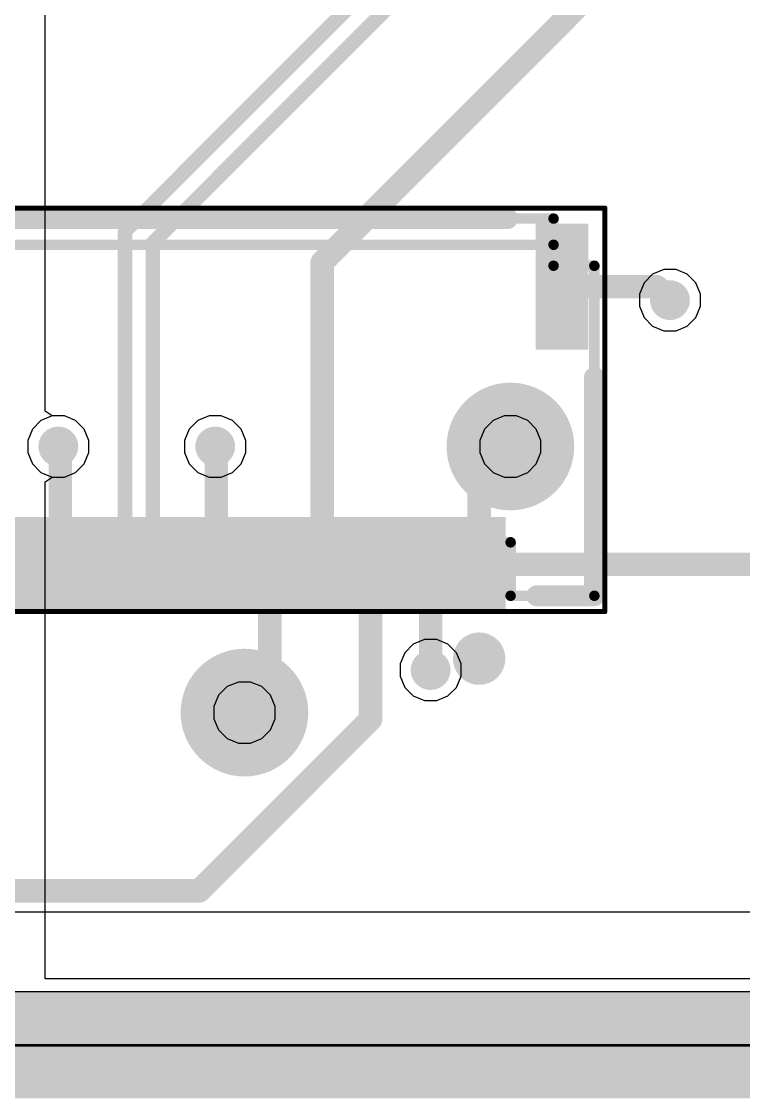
# Model space of a CAD drawing. Header units: inches. Extents: x -0.02 to 2.13, y -0.02 to 1.62.
# Drawn here: x 1.0162 to 1.2877, y -0.02 to 0.3847 of the extents above; entities that cross this region are included whole.
import ezdxf

# ---------------------------------------------------------------- set-up
doc = ezdxf.new("R2010")
doc.units = ezdxf.units.IN
doc.header["$MEASUREMENT"] = 0
for name, color, linetype in [('Bottom Layer', 5, 'Continuous'), ('Bottom Solder', 6, 'Continuous'), ('BRD_Outline', 56, 'Continuous'), ('GND', 76, 'Continuous'), ('GND_2', 16, 'Continuous'), ('Mechanical 13', 56, 'Continuous'), ('Mechanical 15', 56, 'Continuous'), ('SIG_1', 16, 'Continuous'), ('SIG_2', 76, 'Continuous'), ('Top Layer', 1, 'Continuous'), ('Top Overlay', 2, 'Continuous'), ('Top Paste', 8, 'Continuous'), ('Top Solder', 216, 'Continuous'), ('Via Holes', 16, 'Continuous')]:
    doc.layers.add(name, color=color, linetype=linetype)

# ---------------------------------------------------------------- blocks, each defined once
blk = doc.blocks.new('32POS_0_5MM_PITCH_9')
at = {"layer": 'Top Layer'}
for points in [[(-0.31102, 0.06594), (-0.29921, 0.06594), (-0.29921, 0.03839), (-0.31102, 0.03839)], [(-0.29134, 0.06594), (-0.27953, 0.06594), (-0.27953, 0.03839), (-0.29134, 0.03839)], [(-0.27165, 0.06594), (-0.25984, 0.06594), (-0.25984, 0.03839), (-0.27165, 0.03839)], [(-0.25197, 0.06594), (-0.24016, 0.06594), (-0.24016, 0.03839), (-0.25197, 0.03839)], [(-0.23228, 0.06594), (-0.22047, 0.06594), (-0.22047, 0.03839), (-0.23228, 0.03839)], [(-0.2126, 0.06594), (-0.20079, 0.06594), (-0.20079, 0.03839), (-0.2126, 0.03839)], [(-0.19291, 0.06594), (-0.1811, 0.06594), (-0.1811, 0.03839), (-0.19291, 0.03839)], [(-0.17323, 0.06594), (-0.16142, 0.06594), (-0.16142, 0.03839), (-0.17323, 0.03839)], [(-0.15354, 0.06594), (-0.14173, 0.06594), (-0.14173, 0.03839), (-0.15354, 0.03839)], [(-0.13386, 0.06594), (-0.12205, 0.06594), (-0.12205, 0.03839), (-0.13386, 0.03839)], [(-0.11417, 0.06594), (-0.10236, 0.06594), (-0.10236, 0.03839), (-0.11417, 0.03839)], [(-0.09449, 0.06594), (-0.08268, 0.06594), (-0.08268, 0.03839), (-0.09449, 0.03839)], [(-0.0748, 0.06594), (-0.06299, 0.06594), (-0.06299, 0.03839), (-0.0748, 0.03839)], [(-0.05512, 0.06594), (-0.04331, 0.06594), (-0.04331, 0.03839), (-0.05512, 0.03839)], [(-0.03543, 0.06595), (-0.02362, 0.06595), (-0.02362, 0.03839), (-0.03543, 0.03839)], [(-0.01575, 0.06595), (-0.00394, 0.06595), (-0.00394, 0.03839), (-0.01575, 0.03839)], [(0.00394, 0.06594), (0.01575, 0.06594), (0.01575, 0.03839), (0.00394, 0.03839)], [(0.02362, 0.06594), (0.03543, 0.06594), (0.03543, 0.03839), (0.02362, 0.03839)], [(0.04331, 0.06594), (0.05512, 0.06594), (0.05512, 0.03839), (0.04331, 0.03839)], [(0.06299, 0.06594), (0.0748, 0.06594), (0.0748, 0.03839), (0.06299, 0.03839)], [(0.08268, 0.06594), (0.09449, 0.06594), (0.09449, 0.03839), (0.08268, 0.03839)], [(0.10236, 0.06594), (0.11417, 0.06594), (0.11417, 0.03839), (0.10236, 0.03839)], [(0.12205, 0.06594), (0.13386, 0.06594), (0.13386, 0.03839), (0.12205, 0.03839)], [(0.14173, 0.06594), (0.15354, 0.06594), (0.15354, 0.03839), (0.14173, 0.03839)], [(0.16142, 0.06594), (0.17323, 0.06594), (0.17323, 0.03839), (0.16142, 0.03839)], [(0.1811, 0.06594), (0.19291, 0.06594), (0.19291, 0.03839), (0.1811, 0.03839)], [(0.20079, 0.06594), (0.2126, 0.06594), (0.2126, 0.03839), (0.20079, 0.03839)], [(0.22047, 0.06594), (0.23228, 0.06594), (0.23228, 0.03839), (0.22047, 0.03839)], [(0.24016, 0.06594), (0.25197, 0.06594), (0.25197, 0.03839), (0.24016, 0.03839)], [(0.25984, 0.06594), (0.27165, 0.06594), (0.27165, 0.03839), (0.25984, 0.03839)], [(0.27953, 0.06594), (0.29134, 0.06594), (0.29134, 0.03839), (0.27953, 0.03839)], [(0.29921, 0.06594), (0.31102, 0.06594), (0.31102, 0.03839), (0.29921, 0.03839)], [(-0.34213, -0.03248), (-0.33031, -0.03248), (-0.33031, -0.07185), (-0.34213, -0.07185)], [(0.33031, -0.03248), (0.34213, -0.03248), (0.34213, -0.07185), (0.33031, -0.07185)]]:
    blk.add_hatch(color=1, dxfattribs=at).paths.add_polyline_path(points)
at = {"layer": 'Top Paste'}
for points in [[(-0.31102, 0.06594), (-0.29921, 0.06594), (-0.29921, 0.03839), (-0.31102, 0.03839)], [(-0.29134, 0.06594), (-0.27953, 0.06594), (-0.27953, 0.03839), (-0.29134, 0.03839)], [(-0.27165, 0.06594), (-0.25984, 0.06594), (-0.25984, 0.03839), (-0.27165, 0.03839)], [(-0.25197, 0.06594), (-0.24016, 0.06594), (-0.24016, 0.03839), (-0.25197, 0.03839)], [(-0.23228, 0.06594), (-0.22047, 0.06594), (-0.22047, 0.03839), (-0.23228, 0.03839)], [(-0.2126, 0.06594), (-0.20079, 0.06594), (-0.20079, 0.03839), (-0.2126, 0.03839)], [(-0.19291, 0.06594), (-0.1811, 0.06594), (-0.1811, 0.03839), (-0.19291, 0.03839)], [(-0.17323, 0.06594), (-0.16142, 0.06594), (-0.16142, 0.03839), (-0.17323, 0.03839)], [(-0.15354, 0.06594), (-0.14173, 0.06594), (-0.14173, 0.03839), (-0.15354, 0.03839)], [(-0.13386, 0.06594), (-0.12205, 0.06594), (-0.12205, 0.03839), (-0.13386, 0.03839)], [(-0.11417, 0.06594), (-0.10236, 0.06594), (-0.10236, 0.03839), (-0.11417, 0.03839)], [(-0.09449, 0.06594), (-0.08268, 0.06594), (-0.08268, 0.03839), (-0.09449, 0.03839)], [(-0.0748, 0.06594), (-0.06299, 0.06594), (-0.06299, 0.03839), (-0.0748, 0.03839)], [(-0.05512, 0.06594), (-0.04331, 0.06594), (-0.04331, 0.03839), (-0.05512, 0.03839)], [(-0.03543, 0.06595), (-0.02362, 0.06595), (-0.02362, 0.03839), (-0.03543, 0.03839)], [(-0.01575, 0.06595), (-0.00394, 0.06595), (-0.00394, 0.03839), (-0.01575, 0.03839)], [(0.00394, 0.06594), (0.01575, 0.06594), (0.01575, 0.03839), (0.00394, 0.03839)], [(0.02362, 0.06594), (0.03543, 0.06594), (0.03543, 0.03839), (0.02362, 0.03839)], [(0.04331, 0.06594), (0.05512, 0.06594), (0.05512, 0.03839), (0.04331, 0.03839)], [(0.06299, 0.06594), (0.0748, 0.06594), (0.0748, 0.03839), (0.06299, 0.03839)], [(0.08268, 0.06594), (0.09449, 0.06594), (0.09449, 0.03839), (0.08268, 0.03839)], [(0.10236, 0.06594), (0.11417, 0.06594), (0.11417, 0.03839), (0.10236, 0.03839)], [(0.12205, 0.06594), (0.13386, 0.06594), (0.13386, 0.03839), (0.12205, 0.03839)], [(0.14173, 0.06594), (0.15354, 0.06594), (0.15354, 0.03839), (0.14173, 0.03839)], [(0.16142, 0.06594), (0.17323, 0.06594), (0.17323, 0.03839), (0.16142, 0.03839)], [(0.1811, 0.06594), (0.19291, 0.06594), (0.19291, 0.03839), (0.1811, 0.03839)], [(0.20079, 0.06594), (0.2126, 0.06594), (0.2126, 0.03839), (0.20079, 0.03839)], [(0.22047, 0.06594), (0.23228, 0.06594), (0.23228, 0.03839), (0.22047, 0.03839)], [(0.24016, 0.06594), (0.25197, 0.06594), (0.25197, 0.03839), (0.24016, 0.03839)], [(0.25984, 0.06594), (0.27165, 0.06594), (0.27165, 0.03839), (0.25984, 0.03839)], [(0.27953, 0.06594), (0.29134, 0.06594), (0.29134, 0.03839), (0.27953, 0.03839)], [(0.29921, 0.06594), (0.31102, 0.06594), (0.31102, 0.03839), (0.29921, 0.03839)], [(-0.34213, -0.03248), (-0.33031, -0.03248), (-0.33031, -0.07185), (-0.34213, -0.07185)], [(0.33031, -0.03248), (0.34213, -0.03248), (0.34213, -0.07185), (0.33031, -0.07185)]]:
    blk.add_hatch(color=8, dxfattribs=at).paths.add_polyline_path(points)
at = {"layer": 'Top Solder'}
for points in [[(-0.31502, 0.06994), (-0.29521, 0.06994), (-0.29521, 0.03439), (-0.31502, 0.03439)], [(-0.29534, 0.06994), (-0.27553, 0.06994), (-0.27553, 0.03439), (-0.29534, 0.03439)], [(-0.27565, 0.06994), (-0.25584, 0.06994), (-0.25584, 0.03439), (-0.27565, 0.03439)], [(-0.25597, 0.06994), (-0.23616, 0.06994), (-0.23616, 0.03439), (-0.25597, 0.03439)], [(-0.23628, 0.06994), (-0.21647, 0.06994), (-0.21647, 0.03439), (-0.23628, 0.03439)], [(-0.2166, 0.06994), (-0.19679, 0.06994), (-0.19679, 0.03439), (-0.2166, 0.03439)], [(-0.19691, 0.06994), (-0.1771, 0.06994), (-0.1771, 0.03439), (-0.19691, 0.03439)], [(-0.17723, 0.06994), (-0.15742, 0.06994), (-0.15742, 0.03439), (-0.17723, 0.03439)], [(-0.15754, 0.06994), (-0.13773, 0.06994), (-0.13773, 0.03439), (-0.15754, 0.03439)], [(-0.13786, 0.06994), (-0.11805, 0.06994), (-0.11805, 0.03439), (-0.13786, 0.03439)], [(-0.11817, 0.06994), (-0.09836, 0.06994), (-0.09836, 0.03439), (-0.11817, 0.03439)], [(-0.09849, 0.06994), (-0.07868, 0.06994), (-0.07868, 0.03439), (-0.09849, 0.03439)], [(-0.0788, 0.06994), (-0.05899, 0.06994), (-0.05899, 0.03439), (-0.0788, 0.03439)], [(-0.05912, 0.06994), (-0.03931, 0.06994), (-0.03931, 0.03439), (-0.05912, 0.03439)], [(-0.03943, 0.06995), (-0.01962, 0.06995), (-0.01962, 0.03439), (-0.03943, 0.03439)], [(-0.01975, 0.06995), (0.00006, 0.06995), (0.00006, 0.03439), (-0.01975, 0.03439)], [(-0.00006, 0.06994), (0.01975, 0.06994), (0.01975, 0.03439), (-0.00006, 0.03439)], [(0.01962, 0.06994), (0.03943, 0.06994), (0.03943, 0.03439), (0.01962, 0.03439)], [(0.03931, 0.06994), (0.05912, 0.06994), (0.05912, 0.03439), (0.03931, 0.03439)], [(0.05899, 0.06994), (0.0788, 0.06994), (0.0788, 0.03439), (0.05899, 0.03439)], [(0.07868, 0.06994), (0.09849, 0.06994), (0.09849, 0.03439), (0.07868, 0.03439)], [(0.09836, 0.06994), (0.11817, 0.06994), (0.11817, 0.03439), (0.09836, 0.03439)], [(0.11805, 0.06994), (0.13786, 0.06994), (0.13786, 0.03439), (0.11805, 0.03439)], [(0.13773, 0.06994), (0.15754, 0.06994), (0.15754, 0.03439), (0.13773, 0.03439)], [(0.15742, 0.06994), (0.17723, 0.06994), (0.17723, 0.03439), (0.15742, 0.03439)], [(0.1771, 0.06994), (0.19691, 0.06994), (0.19691, 0.03439), (0.1771, 0.03439)], [(0.19679, 0.06994), (0.2166, 0.06994), (0.2166, 0.03439), (0.19679, 0.03439)], [(0.21647, 0.06994), (0.23628, 0.06994), (0.23628, 0.03439), (0.21647, 0.03439)], [(0.23616, 0.06994), (0.25597, 0.06994), (0.25597, 0.03439), (0.23616, 0.03439)], [(0.25584, 0.06994), (0.27565, 0.06994), (0.27565, 0.03439), (0.25584, 0.03439)], [(0.27553, 0.06994), (0.29534, 0.06994), (0.29534, 0.03439), (0.27553, 0.03439)], [(0.29521, 0.06994), (0.31502, 0.06994), (0.31502, 0.03439), (0.29521, 0.03439)], [(-0.34613, -0.02848), (-0.32631, -0.02848), (-0.32631, -0.07585), (-0.34613, -0.07585)], [(0.32631, -0.02848), (0.34613, -0.02848), (0.34613, -0.07585), (0.32631, -0.07585)]]:
    blk.add_hatch(color=216, dxfattribs=at).paths.add_polyline_path(points)
at = {"layer": 'Mechanical 13'}
for points in [[(-0.34844, 0.06397, 0.00394, 0.00394, 0), (-0.34844, -0.06003, 0.00394, 0.00394, 0)], [(-0.31694, 0.06397, 0.00394, 0.00394, 0), (-0.34844, 0.06397, 0.00394, 0.00394, 0)], [(-0.31694, 0.06397, 0.00394, 0.00394, 0), (-0.31694, 0.04389, 0.00394, 0.00394, 0)], [(0.34842, 0.06397, 0.00394, 0.00394, 0), (0.31692, 0.06397, 0.00394, 0.00394, 0)], [(0.31692, 0.06397, 0.00394, 0.00394, 0), (0.31692, 0.04389, 0.00394, 0.00394, 0)], [(0.34842, 0.06397, 0.00394, 0.00394, 0), (0.34842, -0.06005, 0.00394, 0.00394, 0)], [(0.31692, 0.04389, 0.00394, 0.00394, 0), (-0.31694, 0.04389, 0.00394, 0.00394, 0)], [(-0.33308, -0.06005, 0.00394, 0.00394, 0), (-0.34844, -0.06005, 0.00394, 0.00394, 0)], [(-0.33308, -0.06005, 0.00394, 0.00394, 0), (-0.33308, -0.07777, 0.00394, 0.00394, 0)], [(0.33306, -0.06005, 0.00394, 0.00394, 0), (0.33306, -0.07777, 0.00394, 0.00394, 0)], [(0.34842, -0.06005, 0.00394, 0.00394, 0), (0.33306, -0.06005, 0.00394, 0.00394, 0)], [(0.33306, -0.06792, 0.00394, 0.00394, 0), (-0.33308, -0.06792, 0.00394, 0.00394, 0)], [(0.33306, -0.07777, 0.00394, 0.00394, 0), (-0.33308, -0.07777, 0.00394, 0.00394, 0)]]:
    blk.add_lwpolyline(points, format="xyseb", dxfattribs=at)
for points in [[(-0.34942, 0.06397, 0.00197, 0.00197, 1), (-0.34745, 0.06397, 0.00197, 0.00197, 1)], [(-0.34942, 0.06397, 0.00197, 0.00197, 1), (-0.34745, 0.06397, 0.00197, 0.00197, 1)], [(-0.31792, 0.06397, 0.00197, 0.00197, 1), (-0.31595, 0.06397, 0.00197, 0.00197, 1)], [(-0.31792, 0.06397, 0.00197, 0.00197, 1), (-0.31595, 0.06397, 0.00197, 0.00197, 1)], [(0.31593, 0.06397, 0.00197, 0.00197, 1), (0.3179, 0.06397, 0.00197, 0.00197, 1)], [(0.31593, 0.06397, 0.00197, 0.00197, 1), (0.3179, 0.06397, 0.00197, 0.00197, 1)], [(0.34743, 0.06397, 0.00197, 0.00197, 1), (0.3494, 0.06397, 0.00197, 0.00197, 1)], [(0.34743, 0.06397, 0.00197, 0.00197, 1), (0.3494, 0.06397, 0.00197, 0.00197, 1)], [(-0.31792, 0.04389, 0.00197, 0.00197, 1), (-0.31595, 0.04389, 0.00197, 0.00197, 1)], [(-0.31792, 0.04389, 0.00197, 0.00197, 1), (-0.31595, 0.04389, 0.00197, 0.00197, 1)], [(0.31593, 0.04389, 0.00197, 0.00197, 1), (0.3179, 0.04389, 0.00197, 0.00197, 1)], [(0.31593, 0.04389, 0.00197, 0.00197, 1), (0.3179, 0.04389, 0.00197, 0.00197, 1)], [(-0.34942, -0.06003, 0.00197, 0.00197, 1), (-0.34745, -0.06003, 0.00197, 0.00197, 1)], [(-0.34942, -0.06005, 0.00197, 0.00197, 1), (-0.34745, -0.06005, 0.00197, 0.00197, 1)], [(-0.33407, -0.06005, 0.00197, 0.00197, 1), (-0.3321, -0.06005, 0.00197, 0.00197, 1)], [(-0.33407, -0.06005, 0.00197, 0.00197, 1), (-0.3321, -0.06005, 0.00197, 0.00197, 1)], [(0.33208, -0.06005, 0.00197, 0.00197, 1), (0.33405, -0.06005, 0.00197, 0.00197, 1)], [(0.33208, -0.06005, 0.00197, 0.00197, 1), (0.33405, -0.06005, 0.00197, 0.00197, 1)], [(0.34743, -0.06005, 0.00197, 0.00197, 1), (0.3494, -0.06005, 0.00197, 0.00197, 1)], [(0.34743, -0.06005, 0.00197, 0.00197, 1), (0.3494, -0.06005, 0.00197, 0.00197, 1)], [(-0.33407, -0.06792, 0.00197, 0.00197, 1), (-0.3321, -0.06792, 0.00197, 0.00197, 1)], [(0.33208, -0.06792, 0.00197, 0.00197, 1), (0.33405, -0.06792, 0.00197, 0.00197, 1)], [(-0.33407, -0.07777, 0.00197, 0.00197, 1), (-0.3321, -0.07777, 0.00197, 0.00197, 1)], [(-0.33407, -0.07777, 0.00197, 0.00197, 1), (-0.3321, -0.07777, 0.00197, 0.00197, 1)], [(0.33208, -0.07777, 0.00197, 0.00197, 1), (0.33405, -0.07777, 0.00197, 0.00197, 1)], [(0.33208, -0.07777, 0.00197, 0.00197, 1), (0.33405, -0.07777, 0.00197, 0.00197, 1)]]:
    blk.add_lwpolyline(points, format="xyseb", close=True, dxfattribs=at)
at = {"layer": 'Mechanical 15'}
for points in [[(-0.35237, 0.06988, 0.00197, 0.00197, 0), (-0.35237, -0.08169, 0.00197, 0.00197, 0)], [(0.35235, 0.06988, 0.00197, 0.00197, 0), (-0.35237, 0.06988, 0.00197, 0.00197, 0)], [(0.35235, 0.06988, 0.00197, 0.00197, 0), (0.35235, -0.08169, 0.00197, 0.00197, 0)], [(0, 0.01969, 0.00394, 0.00394, 0), (0, -0.01969, 0.00394, 0.00394, 0)], [(0.01968, 0, 0.00394, 0.00394, 0), (-0.01969, 0, 0.00394, 0.00394, 0)], [(0.35235, -0.0817, 0.00197, 0.00197, 0), (-0.35237, -0.0817, 0.00197, 0.00197, 0)]]:
    blk.add_lwpolyline(points, format="xyseb", dxfattribs=at)
for points in [[(-0.35287, 0.06988, 0.000984, 0.000984, 1), (-0.35188, 0.06988, 0.000984, 0.000984, 1)], [(-0.35287, 0.06988, 0.000984, 0.000984, 1), (-0.35188, 0.06988, 0.000984, 0.000984, 1)], [(0.35186, 0.06988, 0.000984, 0.000984, 1), (0.35285, 0.06988, 0.000984, 0.000984, 1)], [(0.35186, 0.06988, 0.000984, 0.000984, 1), (0.35285, 0.06988, 0.000984, 0.000984, 1)], [(-0.00098, 0.01969, 0.00197, 0.00197, 1), (0.00098, 0.01969, 0.00197, 0.00197, 1)], [(-0.02067, 0, 0.00197, 0.00197, 1), (-0.0187, 0, 0.00197, 0.00197, 1)], [(0.0187, 0, 0.00197, 0.00197, 1), (0.02067, 0, 0.00197, 0.00197, 1)], [(-0.00098, -0.01969, 0.00197, 0.00197, 1), (0.00098, -0.01969, 0.00197, 0.00197, 1)], [(-0.35287, -0.08169, 0.000984, 0.000984, 1), (-0.35188, -0.08169, 0.000984, 0.000984, 1)], [(-0.35287, -0.0817, 0.000984, 0.000984, 1), (-0.35188, -0.0817, 0.000984, 0.000984, 1)], [(0.35186, -0.08169, 0.000984, 0.000984, 1), (0.35285, -0.08169, 0.000984, 0.000984, 1)], [(0.35186, -0.0817, 0.000984, 0.000984, 1), (0.35285, -0.0817, 0.000984, 0.000984, 1)]]:
    blk.add_lwpolyline(points, format="xyseb", close=True, dxfattribs=at)
at = {"layer": 'Top Overlay'}
for points in [[(-0.3002, 0.0876, 0.00984, 0.00984, 1), (-0.31004, 0.0876, 0.00984, 0.00984, 1)], [(-0.3125, 0.0876, 0.00492, 0.00492, 1), (-0.30758, 0.0876, 0.00492, 0.00492, 1)], [(-0.30266, 0.0876, 0.00492, 0.00492, 1), (-0.29774, 0.0876, 0.00492, 0.00492, 1)], [(-0.3504, 0.06397, 0.00394, 0.00394, 1), (-0.34647, 0.06397, 0.00394, 0.00394, 1)], [(-0.3504, 0.06397, 0.00394, 0.00394, 1), (-0.34647, 0.06397, 0.00394, 0.00394, 1)], [(-0.32874, 0.06397, 0.00394, 0.00394, 1), (-0.3248, 0.06397, 0.00394, 0.00394, 1)], [(0.3248, 0.06397, 0.00394, 0.00394, 1), (0.32874, 0.06397, 0.00394, 0.00394, 1)], [(0.34645, 0.06397, 0.00394, 0.00394, 1), (0.35038, 0.06397, 0.00394, 0.00394, 1)], [(0.34645, 0.06397, 0.00394, 0.00394, 1), (0.35038, 0.06397, 0.00394, 0.00394, 1)], [(-0.3504, -0.01805, 0.00394, 0.00394, 1), (-0.34647, -0.01805, 0.00394, 0.00394, 1)], [(0.34645, -0.01804, 0.00394, 0.00394, 1), (0.35038, -0.01804, 0.00394, 0.00394, 1)], [(-0.31769, -0.07776, 0.00394, 0.00394, 1), (-0.31375, -0.07776, 0.00394, 0.00394, 1)], [(0.31375, -0.07776, 0.00394, 0.00394, 1), (0.31768, -0.07776, 0.00394, 0.00394, 1)]]:
    blk.add_lwpolyline(points, format="xyseb", close=True, dxfattribs=at)
for points in [[(-0.32677, 0.06397, 0.00787, 0.00787, 0), (-0.34844, 0.06397, 0.00787, 0.00787, 0)], [(-0.34844, 0.06397, 0.00787, 0.00787, 0), (-0.34844, -0.01805, 0.00787, 0.00787, 0)], [(0.34842, 0.06397, 0.00787, 0.00787, 0), (0.32677, 0.06397, 0.00787, 0.00787, 0)], [(0.34842, 0.06397, 0.00787, 0.00787, 0), (0.34842, -0.01804, 0.00787, 0.00787, 0)], [(0.31572, -0.07776, 0.00787, 0.00787, 0), (-0.31572, -0.07776, 0.00787, 0.00787, 0)]]:
    blk.add_lwpolyline(points, format="xyseb", dxfattribs=at)

msp = doc.modelspace()

# ---------------------------------------------------------------- hatches: boundary and pattern name
at = {"layer": 'Bottom Layer'}
h = msp.add_hatch(color=5, dxfattribs=at)
edge = h.paths.add_edge_path()
edge.add_arc((1.26, 0.28), 0.0075, 0, 360)
h = msp.add_hatch(color=5, dxfattribs=at)
edge = h.paths.add_edge_path()
edge.add_arc((1.03, 0.225), 0.0075, 0, 360)
h = msp.add_hatch(color=5, dxfattribs=at)
edge = h.paths.add_edge_path()
edge.add_arc((1.089, 0.225), 0.0075, 0, 360)
h = msp.add_hatch(color=5, dxfattribs=at)
edge = h.paths.add_edge_path()
edge.add_arc((1.2, 0.225), 0.0075, 0, 360)
h = msp.add_hatch(color=5, dxfattribs=at)
edge = h.paths.add_edge_path()
edge.add_arc((1.17, 0.141), 0.0075, 0, 360)
h = msp.add_hatch(color=5, dxfattribs=at)
edge = h.paths.add_edge_path()
edge.add_arc((1.1, 0.125), 0.0075, 0, 360)
at = {"layer": 'Bottom Solder'}
h = msp.add_hatch(color=6, dxfattribs=at)
edge = h.paths.add_edge_path()
edge.add_arc((1.26, 0.28), 0.004, 0, 360)
h = msp.add_hatch(color=6, dxfattribs=at)
edge = h.paths.add_edge_path()
edge.add_arc((1.03, 0.225), 0.004, 0, 360)
h = msp.add_hatch(color=6, dxfattribs=at)
edge = h.paths.add_edge_path()
edge.add_arc((1.089, 0.225), 0.004, 0, 360)
h = msp.add_hatch(color=6, dxfattribs=at)
edge = h.paths.add_edge_path()
edge.add_arc((1.2, 0.225), 0.004, 0, 360)
h = msp.add_hatch(color=6, dxfattribs=at)
edge = h.paths.add_edge_path()
edge.add_arc((1.17, 0.141), 0.004, 0, 360)
h = msp.add_hatch(color=6, dxfattribs=at)
edge = h.paths.add_edge_path()
edge.add_arc((1.1, 0.125), 0.004, 0, 360)
at = {"layer": 'GND'}
h = msp.add_hatch(color=76, dxfattribs=at)
edge = h.paths.add_edge_path()
edge.add_arc((1.2, 0.225), 0.024, 0, 360)
h = msp.add_hatch(color=76, dxfattribs=at)
edge = h.paths.add_edge_path()
edge.add_arc((1.1, 0.125), 0.024, 0, 360)
at = {"layer": 'GND_2'}
h = msp.add_hatch(color=16, dxfattribs=at)
edge = h.paths.add_edge_path()
edge.add_arc((1.2, 0.225), 0.024, 0, 360)
h = msp.add_hatch(color=16, dxfattribs=at)
edge = h.paths.add_edge_path()
edge.add_arc((1.1, 0.125), 0.024, 0, 360)
at = {"layer": 'SIG_1'}
h = msp.add_hatch(color=16, dxfattribs=at)
edge = h.paths.add_edge_path()
edge.add_arc((1.26, 0.28), 0.0075, 0, 360)
h = msp.add_hatch(color=16, dxfattribs=at)
edge = h.paths.add_edge_path()
edge.add_arc((1.03, 0.225), 0.0075, 0, 360)
h = msp.add_hatch(color=16, dxfattribs=at)
edge = h.paths.add_edge_path()
edge.add_arc((1.089, 0.225), 0.0075, 0, 360)
h = msp.add_hatch(color=16, dxfattribs=at)
edge = h.paths.add_edge_path()
edge.add_arc((1.2, 0.225), 0.0075, 0, 360)
h = msp.add_hatch(color=16, dxfattribs=at)
edge = h.paths.add_edge_path()
edge.add_arc((1.17, 0.141), 0.0075, 0, 360)
h = msp.add_hatch(color=16, dxfattribs=at)
edge = h.paths.add_edge_path()
edge.add_arc((1.1, 0.125), 0.0075, 0, 360)
at = {"layer": 'SIG_2'}
h = msp.add_hatch(color=76, dxfattribs=at)
edge = h.paths.add_edge_path()
edge.add_arc((1.26, 0.28), 0.0075, 0, 360)
h = msp.add_hatch(color=76, dxfattribs=at)
edge = h.paths.add_edge_path()
edge.add_arc((1.03, 0.225), 0.0075, 0, 360)
h = msp.add_hatch(color=76, dxfattribs=at)
edge = h.paths.add_edge_path()
edge.add_arc((1.089, 0.225), 0.0075, 0, 360)
h = msp.add_hatch(color=76, dxfattribs=at)
edge = h.paths.add_edge_path()
edge.add_arc((1.2, 0.225), 0.0075, 0, 360)
h = msp.add_hatch(color=76, dxfattribs=at)
edge = h.paths.add_edge_path()
edge.add_arc((1.17, 0.141), 0.0075, 0, 360)
h = msp.add_hatch(color=76, dxfattribs=at)
edge = h.paths.add_edge_path()
edge.add_arc((1.1, 0.125), 0.0075, 0, 360)
at = {"layer": 'Top Layer'}
h = msp.add_hatch(color=1, dxfattribs=at)
edge = h.paths.add_edge_path()
edge.add_arc((1.26, 0.28), 0.0075, 0, 360)
h = msp.add_hatch(color=1, dxfattribs=at)
edge = h.paths.add_edge_path()
edge.add_arc((1.03, 0.225), 0.0075, 0, 360)
h = msp.add_hatch(color=1, dxfattribs=at)
edge = h.paths.add_edge_path()
edge.add_arc((1.089, 0.225), 0.0075, 0, 360)
h = msp.add_hatch(color=1, dxfattribs=at)
edge = h.paths.add_edge_path()
edge.add_arc((1.2, 0.225), 0.0075, 0, 360)
h = msp.add_hatch(color=1, dxfattribs=at)
edge = h.paths.add_edge_path()
edge.add_arc((1.17, 0.141), 0.0075, 0, 360)
h = msp.add_hatch(color=1, dxfattribs=at)
edge = h.paths.add_edge_path()
edge.add_arc((1.1, 0.125), 0.0075, 0, 360)
at = {"layer": 'Top Solder'}
h = msp.add_hatch(color=216, dxfattribs=at)
edge = h.paths.add_edge_path()
edge.add_arc((1.26, 0.28), 0.004, 0, 360)
h = msp.add_hatch(color=216, dxfattribs=at)
edge = h.paths.add_edge_path()
edge.add_arc((1.03, 0.225), 0.004, 0, 360)
h = msp.add_hatch(color=216, dxfattribs=at)
edge = h.paths.add_edge_path()
edge.add_arc((1.089, 0.225), 0.004, 0, 360)
h = msp.add_hatch(color=216, dxfattribs=at)
edge = h.paths.add_edge_path()
edge.add_arc((1.2, 0.225), 0.004, 0, 360)
h = msp.add_hatch(color=216, dxfattribs=at)
edge = h.paths.add_edge_path()
edge.add_arc((1.17, 0.141), 0.004, 0, 360)
h = msp.add_hatch(color=216, dxfattribs=at)
edge = h.paths.add_edge_path()
edge.add_arc((1.1, 0.125), 0.004, 0, 360)
at = {"layer": 'Via Holes'}
h = msp.add_hatch(color=7, dxfattribs=at)
edge = h.paths.add_edge_path()
edge.add_arc((1.26, 0.28), 0.004, 0, 360)
h = msp.add_hatch(color=7, dxfattribs=at)
edge = h.paths.add_edge_path()
edge.add_arc((1.03, 0.225), 0.004, 0, 360)
h = msp.add_hatch(color=7, dxfattribs=at)
edge = h.paths.add_edge_path()
edge.add_arc((1.089, 0.225), 0.004, 0, 360)
h = msp.add_hatch(color=7, dxfattribs=at)
edge = h.paths.add_edge_path()
edge.add_arc((1.2, 0.225), 0.004, 0, 360)
h = msp.add_hatch(color=7, dxfattribs=at)
edge = h.paths.add_edge_path()
edge.add_arc((1.17, 0.141), 0.004, 0, 360)
h = msp.add_hatch(color=7, dxfattribs=at)
edge = h.paths.add_edge_path()
edge.add_arc((1.1, 0.125), 0.004, 0, 360)

# ---------------------------------------------------------------- linework, layer by layer
at = {"layer": 'BRD_Outline'}
msp.add_lwpolyline([(0, 0, 0.001, 0.001, 0), (2.1, 0, 0.001, 0.001, 0)], format="xyseb", dxfattribs=at)
at = {"layer": 'GND'}
msp.add_line((2.0799, 0.0201), (0.0201, 0.0201), dxfattribs=at)
msp.add_lwpolyline([(0, 0, 0.04, 0.04, 0), (2.1, 0, 0.04, 0.04, 0)], format="xyseb", dxfattribs=at)
at = {"layer": 'GND_2'}
msp.add_line((2.0799, 0.0201), (0.0201, 0.0201), dxfattribs=at)
msp.add_lwpolyline([(0, 0, 0.04, 0.04, 0), (2.1, 0, 0.04, 0.04, 0)], format="xyseb", dxfattribs=at)
at = {"layer": 'SIG_1'}
for p, q in [((1.25771, 0.2915), (1.25349, 0.28975)), ((1.26229, 0.2915), (1.25771, 0.2915)), ((1.26651, 0.28975), (1.26229, 0.2915)), ((1.25349, 0.28975), (1.25025, 0.28651)), ((1.26975, 0.28651), (1.26651, 0.28975)), ((1.25025, 0.28651), (1.2485, 0.28229)), ((1.2715, 0.28229), (1.26975, 0.28651)), ((1.2485, 0.28229), (1.2485, 0.27771)), ((1.2715, 0.27771), (1.2715, 0.28229)), ((1.2485, 0.27771), (1.25025, 0.27349)), ((1.26975, 0.27349), (1.2715, 0.27771)), ((1.25025, 0.27349), (1.25349, 0.27025)), ((1.26651, 0.27025), (1.26975, 0.27349)), ((1.25349, 0.27025), (1.25771, 0.2685)), ((1.25771, 0.2685), (1.26229, 0.2685)), ((1.26229, 0.2685), (1.26651, 0.27025)), ((1.02349, 0.23475), (1.02025, 0.23151)), ((1.02771, 0.2365), (1.02349, 0.23475)), ((1.03229, 0.2365), (1.02771, 0.2365)), ((1.03651, 0.23475), (1.03229, 0.2365)), ((1.03975, 0.23151), (1.03651, 0.23475)), ((1.08249, 0.23475), (1.07925, 0.23151)), ((1.08671, 0.2365), (1.08249, 0.23475)), ((1.09129, 0.2365), (1.08671, 0.2365)), ((1.09551, 0.23475), (1.09129, 0.2365)), ((1.09875, 0.23151), (1.09551, 0.23475)), ((1.02025, 0.23151), (1.0185, 0.22729)), ((1.0415, 0.22729), (1.03975, 0.23151)), ((1.07925, 0.23151), (1.0775, 0.22729)), ((1.1005, 0.22729), (1.09875, 0.23151)), ((1.0185, 0.22729), (1.0185, 0.22271)), ((1.0415, 0.22271), (1.0415, 0.22729)), ((1.0775, 0.22729), (1.0775, 0.22271)), ((1.1005, 0.22271), (1.1005, 0.22729)), ((1.0185, 0.22271), (1.02025, 0.21849)), ((1.03975, 0.21849), (1.0415, 0.22271)), ((1.0775, 0.22271), (1.07925, 0.21849)), ((1.09875, 0.21849), (1.1005, 0.22271)), ((1.02025, 0.21849), (1.02349, 0.21525)), ((1.02349, 0.21525), (1.02771, 0.2135)), ((1.03229, 0.2135), (1.03651, 0.21525)), ((1.03651, 0.21525), (1.03975, 0.21849)), ((1.07925, 0.21849), (1.08249, 0.21525)), ((1.08249, 0.21525), (1.08671, 0.2135)), ((1.09129, 0.2135), (1.09551, 0.21525)), ((1.09551, 0.21525), (1.09875, 0.21849)), ((1.02771, 0.2135), (1.03229, 0.2135)), ((1.08671, 0.2135), (1.09129, 0.2135)), ((1.16349, 0.15075), (1.16025, 0.14751)), ((1.16771, 0.1525), (1.16349, 0.15075)), ((1.17229, 0.1525), (1.16771, 0.1525)), ((1.17651, 0.15075), (1.17229, 0.1525)), ((1.17975, 0.14751), (1.17651, 0.15075)), ((1.16025, 0.14751), (1.1585, 0.14329)), ((1.1815, 0.14329), (1.17975, 0.14751)), ((1.1585, 0.14329), (1.1585, 0.13871)), ((1.1815, 0.13871), (1.1815, 0.14329)), ((1.1585, 0.13871), (1.16025, 0.13449)), ((1.17975, 0.13449), (1.1815, 0.13871)), ((1.09349, 0.13475), (1.09025, 0.13151)), ((1.09771, 0.1365), (1.09349, 0.13475)), ((1.10229, 0.1365), (1.09771, 0.1365)), ((1.10651, 0.13475), (1.10229, 0.1365)), ((1.10975, 0.13151), (1.10651, 0.13475)), ((1.16025, 0.13449), (1.16349, 0.13125)), ((1.17651, 0.13125), (1.17975, 0.13449)), ((1.09025, 0.13151), (1.0885, 0.12729)), ((1.1115, 0.12729), (1.10975, 0.13151)), ((1.16349, 0.13125), (1.16771, 0.1295)), ((1.17229, 0.1295), (1.17651, 0.13125)), ((1.0885, 0.12729), (1.0885, 0.12271)), ((1.1115, 0.12271), (1.1115, 0.12729)), ((1.16771, 0.1295), (1.17229, 0.1295)), ((1.0885, 0.12271), (1.09025, 0.11849)), ((1.10975, 0.11849), (1.1115, 0.12271)), ((1.09025, 0.11849), (1.09349, 0.11525)), ((1.10651, 0.11525), (1.10975, 0.11849)), ((1.09349, 0.11525), (1.09771, 0.1135)), ((1.09771, 0.1135), (1.10229, 0.1135)), ((1.10229, 0.1135), (1.10651, 0.11525)), ((2.05, 0.05), (0.05, 0.05))]:
    msp.add_line(p, q, dxfattribs=at)
at = {"layer": 'SIG_2'}
for p, q in [((1.025, 0.23831), (1.025, 1.17169)), ((1.25771, 0.2915), (1.25349, 0.28975)), ((1.26229, 0.2915), (1.25771, 0.2915)), ((1.26651, 0.28975), (1.26229, 0.2915)), ((1.25349, 0.28975), (1.25025, 0.28651)), ((1.26975, 0.28651), (1.26651, 0.28975)), ((1.25025, 0.28651), (1.2485, 0.28229)), ((1.2715, 0.28229), (1.26975, 0.28651)), ((1.2485, 0.28229), (1.2485, 0.27771)), ((1.2715, 0.27771), (1.2715, 0.28229)), ((1.2485, 0.27771), (1.25025, 0.27349)), ((1.26975, 0.27349), (1.2715, 0.27771)), ((1.25025, 0.27349), (1.25349, 0.27025)), ((1.26651, 0.27025), (1.26975, 0.27349)), ((1.25349, 0.27025), (1.25771, 0.2685)), ((1.25771, 0.2685), (1.26229, 0.2685)), ((1.26229, 0.2685), (1.26651, 0.27025)), ((1.02771, 0.2365), (1.025, 0.23831)), ((1.03229, 0.2365), (1.02771, 0.2365)), ((1.03651, 0.23475), (1.03229, 0.2365)), ((1.03975, 0.23151), (1.03651, 0.23475)), ((1.08249, 0.23475), (1.07925, 0.23151)), ((1.08671, 0.2365), (1.08249, 0.23475)), ((1.09129, 0.2365), (1.08671, 0.2365)), ((1.09551, 0.23475), (1.09129, 0.2365)), ((1.09875, 0.23151), (1.09551, 0.23475)), ((1.19349, 0.23475), (1.19025, 0.23151)), ((1.19771, 0.2365), (1.19349, 0.23475)), ((1.20229, 0.2365), (1.19771, 0.2365)), ((1.20651, 0.23475), (1.20229, 0.2365)), ((1.20975, 0.23151), (1.20651, 0.23475)), ((1.0415, 0.22729), (1.03975, 0.23151)), ((1.07925, 0.23151), (1.0775, 0.22729)), ((1.1005, 0.22729), (1.09875, 0.23151)), ((1.19025, 0.23151), (1.1885, 0.22729)), ((1.2115, 0.22729), (1.20975, 0.23151)), ((1.0415, 0.22271), (1.0415, 0.22729)), ((1.0775, 0.22729), (1.0775, 0.22271)), ((1.1005, 0.22271), (1.1005, 0.22729)), ((1.1885, 0.22729), (1.1885, 0.22271)), ((1.2115, 0.22271), (1.2115, 0.22729)), ((1.03975, 0.21849), (1.0415, 0.22271)), ((1.0775, 0.22271), (1.07925, 0.21849)), ((1.09875, 0.21849), (1.1005, 0.22271)), ((1.1885, 0.22271), (1.19025, 0.21849)), ((1.20975, 0.21849), (1.2115, 0.22271)), ((1.03229, 0.2135), (1.03651, 0.21525)), ((1.03651, 0.21525), (1.03975, 0.21849)), ((1.07925, 0.21849), (1.08249, 0.21525)), ((1.08249, 0.21525), (1.08671, 0.2135)), ((1.09129, 0.2135), (1.09551, 0.21525)), ((1.09551, 0.21525), (1.09875, 0.21849)), ((1.19025, 0.21849), (1.19349, 0.21525)), ((1.19349, 0.21525), (1.19771, 0.2135)), ((1.20229, 0.2135), (1.20651, 0.21525)), ((1.20651, 0.21525), (1.20975, 0.21849)), ((1.025, 0.21169), (1.02771, 0.2135)), ((1.025, 0.025), (1.025, 0.21169)), ((1.02771, 0.2135), (1.03229, 0.2135)), ((1.08671, 0.2135), (1.09129, 0.2135)), ((1.19771, 0.2135), (1.20229, 0.2135)), ((1.16349, 0.15075), (1.16025, 0.14751)), ((1.16771, 0.1525), (1.16349, 0.15075)), ((1.17229, 0.1525), (1.16771, 0.1525)), ((1.17651, 0.15075), (1.17229, 0.1525)), ((1.17975, 0.14751), (1.17651, 0.15075)), ((1.16025, 0.14751), (1.1585, 0.14329)), ((1.1815, 0.14329), (1.17975, 0.14751)), ((1.1585, 0.14329), (1.1585, 0.13871)), ((1.1815, 0.13871), (1.1815, 0.14329)), ((1.1585, 0.13871), (1.16025, 0.13449)), ((1.17975, 0.13449), (1.1815, 0.13871)), ((1.16025, 0.13449), (1.16349, 0.13125)), ((1.17651, 0.13125), (1.17975, 0.13449)), ((1.16349, 0.13125), (1.16771, 0.1295)), ((1.17229, 0.1295), (1.17651, 0.13125)), ((1.16771, 0.1295), (1.17229, 0.1295)), ((2.075, 0.025), (1.025, 0.025))]:
    msp.add_line(p, q, dxfattribs=at)
at = {"layer": 'Top Layer'}
for points in [[(1.12921, 0.29417, 0.00882, 0.00882, 0), (1.569, 0.73396, 0.00882, 0.00882, 0)], [(1.05509, 0.30588, 0.00546, 0.00546, 0), (1.14921, 0.4, 0.00546, 0.00546, 0)], [(1.06555, 0.30155, 0.00546, 0.00546, 0), (1.15661, 0.39261, 0.00546, 0.00546, 0)], [(1.05509, 0.1932, 0.00546, 0.00546, 0), (1.05509, 0.30588, 0.00546, 0.00546, 0)], [(1.06555, 0.1932, 0.00546, 0.00546, 0), (1.06555, 0.30155, 0.00546, 0.00546, 0)], [(1.12921, 0.18071, 0.00882, 0.00882, 0), (1.12921, 0.29417, 0.00882, 0.00882, 0)], [(1.21937, 0.28504, 0.00882, 0.00882, 0), (1.25496, 0.28504, 0.00882, 0.00882, 0)], [(1.25496, 0.28504, 0.00882, 0.00882, 0), (1.26, 0.28, 0.00882, 0.00882, 0)], [(1.03, 0.225, 0.00882, 0.00882, 0), (1.03079, 0.22421, 0.00882, 0.00882, 0)], [(1.03079, 0.18071, 0.00882, 0.00882, 0), (1.03079, 0.22421, 0.00882, 0.00882, 0)], [(1.089, 0.225, 0.00882, 0.00882, 0), (1.08942, 0.22458, 0.00882, 0.00882, 0)], [(1.08942, 0.18113, 0.00882, 0.00882, 0), (1.08942, 0.22458, 0.00882, 0.00882, 0)], [(1.18827, 0.21327, 0.00882, 0.00882, 0), (1.2, 0.225, 0.00882, 0.00882, 0)], [(1.18827, 0.18071, 0.00882, 0.00882, 0), (1.18827, 0.21327, 0.00882, 0.00882, 0)], [(1.05047, 0.18859, 0.00546, 0.00546, 0), (1.05509, 0.1932, 0.00546, 0.00546, 0)], [(1.06555, 0.1932, 0.00546, 0.00546, 0), (1.07016, 0.18859, 0.00546, 0.00546, 0)], [(1.05047, 0.18071, 0.00546, 0.00546, 0), (1.05047, 0.18859, 0.00546, 0.00546, 0)], [(1.07016, 0.18071, 0.00546, 0.00546, 0), (1.07016, 0.18859, 0.00546, 0.00546, 0)], [(1.08942, 0.18113, 0.00882, 0.00882, 0), (1.08984, 0.18071, 0.00882, 0.00882, 0)], [(1.10953, 0.13453, 0.00882, 0.00882, 0), (1.10953, 0.18071, 0.00882, 0.00882, 0)], [(1.1474, 0.17922, 0.00882, 0.00882, 0), (1.1489, 0.18071, 0.00882, 0.00882, 0)], [(1.1474, 0.1224, 0.00882, 0.00882, 0), (1.1474, 0.17922, 0.00882, 0.00882, 0)], [(1.16858, 0.18071, 0.00882, 0.00882, 0), (1.17, 0.17929, 0.00882, 0.00882, 0)], [(1.17, 0.141, 0.00882, 0.00882, 0), (1.17, 0.17929, 0.00882, 0.00882, 0)], [(1.18827, 0.18071, 0.00882, 0.00882, 0), (1.33071, 0.18071, 0.00882, 0.00882, 0)], [(1.1, 0.125, 0.00882, 0.00882, 0), (1.10953, 0.13453, 0.00882, 0.00882, 0)], [(1.083, 0.058, 0.00882, 0.00882, 0), (1.1474, 0.1224, 0.00882, 0.00882, 0)], [(0.348, 0.058, 0.00882, 0.00882, 0), (1.083, 0.058, 0.00882, 0.00882, 0)]]:
    msp.add_lwpolyline(points, format="xyseb", dxfattribs=at)
for points in [[(1.05372, 0.30588, 0.00273, 0.00273, 1), (1.05645, 0.30588, 0.00273, 0.00273, 1)], [(1.05372, 0.30588, 0.00273, 0.00273, 1), (1.05645, 0.30588, 0.00273, 0.00273, 1)], [(1.06418, 0.30155, 0.00273, 0.00273, 1), (1.06691, 0.30155, 0.00273, 0.00273, 1)], [(1.06418, 0.30155, 0.00273, 0.00273, 1), (1.06691, 0.30155, 0.00273, 0.00273, 1)], [(1.12701, 0.29417, 0.00441, 0.00441, 1), (1.13142, 0.29417, 0.00441, 0.00441, 1)], [(1.12701, 0.29417, 0.00441, 0.00441, 1), (1.13142, 0.29417, 0.00441, 0.00441, 1)], [(1.21717, 0.28504, 0.00441, 0.00441, 1), (1.22158, 0.28504, 0.00441, 0.00441, 1)], [(1.25275, 0.28504, 0.00441, 0.00441, 1), (1.25716, 0.28504, 0.00441, 0.00441, 1)], [(1.25275, 0.28504, 0.00441, 0.00441, 1), (1.25716, 0.28504, 0.00441, 0.00441, 1)], [(1.25779, 0.28, 0.00441, 0.00441, 1), (1.26221, 0.28, 0.00441, 0.00441, 1)], [(1.02779, 0.225, 0.00441, 0.00441, 1), (1.03221, 0.225, 0.00441, 0.00441, 1)], [(1.02858, 0.22421, 0.00441, 0.00441, 1), (1.03299, 0.22421, 0.00441, 0.00441, 1)], [(1.02858, 0.22421, 0.00441, 0.00441, 1), (1.03299, 0.22421, 0.00441, 0.00441, 1)], [(1.08679, 0.225, 0.00441, 0.00441, 1), (1.09121, 0.225, 0.00441, 0.00441, 1)], [(1.08722, 0.22458, 0.00441, 0.00441, 1), (1.09163, 0.22458, 0.00441, 0.00441, 1)], [(1.08722, 0.22458, 0.00441, 0.00441, 1), (1.09163, 0.22458, 0.00441, 0.00441, 1)], [(1.19779, 0.225, 0.00441, 0.00441, 1), (1.20221, 0.225, 0.00441, 0.00441, 1)], [(1.18606, 0.21327, 0.00441, 0.00441, 1), (1.19047, 0.21327, 0.00441, 0.00441, 1)], [(1.18606, 0.21327, 0.00441, 0.00441, 1), (1.19047, 0.21327, 0.00441, 0.00441, 1)], [(1.05372, 0.1932, 0.00273, 0.00273, 1), (1.05645, 0.1932, 0.00273, 0.00273, 1)], [(1.05372, 0.1932, 0.00273, 0.00273, 1), (1.05645, 0.1932, 0.00273, 0.00273, 1)], [(1.06418, 0.1932, 0.00273, 0.00273, 1), (1.06691, 0.1932, 0.00273, 0.00273, 1)], [(1.06418, 0.1932, 0.00273, 0.00273, 1), (1.06691, 0.1932, 0.00273, 0.00273, 1)], [(1.04911, 0.18859, 0.00273, 0.00273, 1), (1.05184, 0.18859, 0.00273, 0.00273, 1)], [(1.04911, 0.18859, 0.00273, 0.00273, 1), (1.05184, 0.18859, 0.00273, 0.00273, 1)], [(1.06879, 0.18859, 0.00273, 0.00273, 1), (1.07152, 0.18859, 0.00273, 0.00273, 1)], [(1.06879, 0.18859, 0.00273, 0.00273, 1), (1.07152, 0.18859, 0.00273, 0.00273, 1)], [(1.02858, 0.18071, 0.00441, 0.00441, 1), (1.03299, 0.18071, 0.00441, 0.00441, 1)], [(1.04911, 0.18071, 0.00273, 0.00273, 1), (1.05184, 0.18071, 0.00273, 0.00273, 1)], [(1.06879, 0.18071, 0.00273, 0.00273, 1), (1.07152, 0.18071, 0.00273, 0.00273, 1)], [(1.08722, 0.18113, 0.00441, 0.00441, 1), (1.09163, 0.18113, 0.00441, 0.00441, 1)], [(1.08722, 0.18113, 0.00441, 0.00441, 1), (1.09163, 0.18113, 0.00441, 0.00441, 1)], [(1.08764, 0.18071, 0.00441, 0.00441, 1), (1.09205, 0.18071, 0.00441, 0.00441, 1)], [(1.10732, 0.18071, 0.00441, 0.00441, 1), (1.11173, 0.18071, 0.00441, 0.00441, 1)], [(1.12701, 0.18071, 0.00441, 0.00441, 1), (1.13142, 0.18071, 0.00441, 0.00441, 1)], [(1.1452, 0.17922, 0.00441, 0.00441, 1), (1.14961, 0.17922, 0.00441, 0.00441, 1)], [(1.1452, 0.17922, 0.00441, 0.00441, 1), (1.14961, 0.17922, 0.00441, 0.00441, 1)], [(1.14669, 0.18071, 0.00441, 0.00441, 1), (1.1511, 0.18071, 0.00441, 0.00441, 1)], [(1.16638, 0.18071, 0.00441, 0.00441, 1), (1.17079, 0.18071, 0.00441, 0.00441, 1)], [(1.16779, 0.17929, 0.00441, 0.00441, 1), (1.17221, 0.17929, 0.00441, 0.00441, 1)], [(1.16779, 0.17929, 0.00441, 0.00441, 1), (1.17221, 0.17929, 0.00441, 0.00441, 1)], [(1.18606, 0.18071, 0.00441, 0.00441, 1), (1.19047, 0.18071, 0.00441, 0.00441, 1)], [(1.18606, 0.18071, 0.00441, 0.00441, 1), (1.19047, 0.18071, 0.00441, 0.00441, 1)], [(1.16779, 0.141, 0.00441, 0.00441, 1), (1.17221, 0.141, 0.00441, 0.00441, 1)], [(1.10732, 0.13453, 0.00441, 0.00441, 1), (1.11173, 0.13453, 0.00441, 0.00441, 1)], [(1.10732, 0.13453, 0.00441, 0.00441, 1), (1.11173, 0.13453, 0.00441, 0.00441, 1)], [(1.09779, 0.125, 0.00441, 0.00441, 1), (1.10221, 0.125, 0.00441, 0.00441, 1)], [(1.1452, 0.1224, 0.00441, 0.00441, 1), (1.14961, 0.1224, 0.00441, 0.00441, 1)], [(1.1452, 0.1224, 0.00441, 0.00441, 1), (1.14961, 0.1224, 0.00441, 0.00441, 1)], [(1.08079, 0.058, 0.00441, 0.00441, 1), (1.08521, 0.058, 0.00441, 0.00441, 1)], [(1.08079, 0.058, 0.00441, 0.00441, 1), (1.08521, 0.058, 0.00441, 0.00441, 1)]]:
    msp.add_lwpolyline(points, format="xyseb", close=True, dxfattribs=at)

# ---------------------------------------------------------------- block references
at = {"rotation": 180}
msp.add_blockref('32POS_0_5MM_PITCH_9', (0.88315, 0.23288), dxfattribs=at)

doc.saveas('drawing.dxf')
